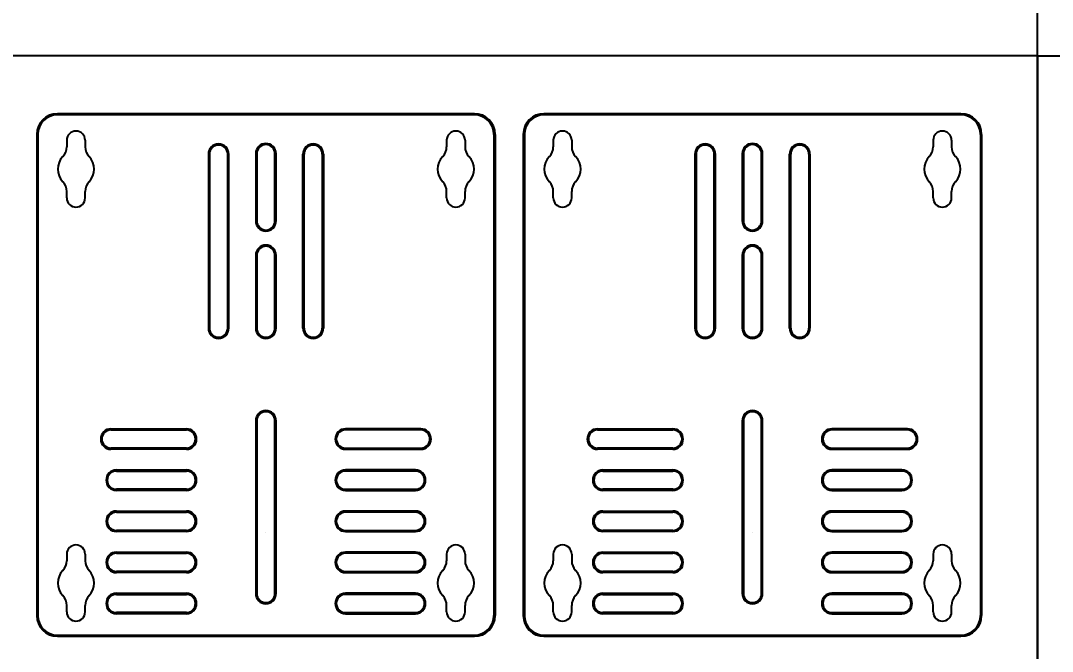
# Model space of a CAD drawing. Header units: millimetres. Extents: x 425 to 646, y 332 to 411.
# Drawn here: x 494.6668 to 495.0352, y 359.6075 to 359.8328 of the extents above; entities that cross this region are included whole.
import ezdxf

# ---------------------------------------------------------------- set-up
doc = ezdxf.new("R2010")
doc.units = ezdxf.units.MM
doc.layers.add('Elétrico', color=5, linetype='Continuous')
doc.styles.add('ARIAL', font='arial.ttf')
doc.dimstyles.new('cotass', dxfattribs={"dimtxt": 0.1, "dimasz": 0.01, "dimexe": 0.01, "dimexo": 0, "dimgap": 0.01, "dimtad": 0, "dimtih": 1, "dimtoh": 1, "dimdec": 0, "dimlfac": 1000, "dimzin": 4, "dimdsep": 46, "dimtxsty": 'ARIAL', "dimblk": 'OBLIQUE', "dimcen": 0, "dimdle": 0.01, "dimclrd": 7, "dimclre": 7, "dimclrt": 3, "dimadec": 0, "dimazin": 1, "dimtfac": 1, "dimtdec": 0, "dimtix": 1, "dimtofl": 0, "dimtmove": 0, "dimatfit": 3, "dimldrblk": 'OPEN30', "dimfxl": 0, "dimtolj": 1, "dimtzin": 0, "dimlwd": -1, "dimarcsym": 0})

# ---------------------------------------------------------------- blocks, each defined once
blk = doc.blocks.new('_Oblique')
at = {"color": 0, "linetype": 'ByBlock', "lineweight": -2}
blk.add_line((-0.5, -0.5), (0.5, 0.5), dxfattribs=at)
blk = doc.blocks.new('*D25')
at = {"layer": 'DEFPOINTS', "color": 0, "transparency": 16777216}
for p in [(495.0299152381538, 360.0109637884964), (494.6499152381537, 359.8201881768011), (495.0299152381538, 359.8201881768011)]:
    blk.add_point(p, dxfattribs=at)
at = {"layer": 'Elétrico', "color": 7, "lineweight": -2, "transparency": 16777216}
for p, q in [((494.6499152381537, 359.8201881768011), (494.6499152381537, 360.0134637884964)), ((495.0299152381538, 359.8201881768011), (495.0299152381538, 360.0134637884964))]:
    blk.add_line(p, q, dxfattribs=at)
at = {"layer": 'Elétrico', "color": 7, "transparency": 16777216}
for p, q in [((494.6474152381537, 360.0109637884964), (494.8098487306503, 360.0109637884964)), ((495.0324152381538, 360.0109637884964), (494.8699817456572, 360.0109637884964))]:
    blk.add_line(p, q, dxfattribs=at)
at = {"layer": 'Elétrico', "color": 7, "transparency": 16777216, "xscale": 0.0025, "yscale": 0.0025, "zscale": 0.0025, "rotation": 180}
blk.add_blockref('_Oblique', (494.6499152381537, 360.0109637884964), dxfattribs=at)
at = {"layer": 'Elétrico', "color": 7, "transparency": 16777216, "xscale": 0.0025, "yscale": 0.0025, "zscale": 0.0025}
blk.add_blockref('_Oblique', (495.0299152381538, 360.0109637884964), dxfattribs=at)
at = {"layer": 'Elétrico', "color": 3, "transparency": 16777216, "insert": (494.8399152381538, 360.0109637884964), "char_height": 0.025, "attachment_point": 5, "style": 'ARIAL'}
blk.add_mtext('\\A1;380', dxfattribs=at)
blk = doc.blocks.new('_Open30')
at = {"color": 0, "linetype": 'ByBlock', "lineweight": -2}
for p, q in [((-1, 0.26794919), (0, 0)), ((0, 0), (-1, -0.26794919)), ((0, 0), (-1, 0))]:
    blk.add_line(p, q, dxfattribs=at)
blk = doc.blocks.new('*D26')
at = {"layer": 'DEFPOINTS', "color": 0, "transparency": 16777216}
for p in [(495.4099152381539, 360.0109637884964), (495.0299152381538, 359.8201881768011), (495.4099152381539, 359.8201881768011)]:
    blk.add_point(p, dxfattribs=at)
at = {"layer": 'Elétrico', "color": 7, "lineweight": -2, "transparency": 16777216}
for p, q in [((495.0299152381538, 359.8201881768011), (495.0299152381538, 360.0134637884964)), ((495.4099152381539, 359.8201881768011), (495.4099152381539, 360.0134637884964))]:
    blk.add_line(p, q, dxfattribs=at)
at = {"layer": 'Elétrico', "color": 7, "transparency": 16777216}
for p, q in [((495.0274152381538, 360.0109637884964), (495.1898487306505, 360.0109637884964)), ((495.4124152381539, 360.0109637884964), (495.2499817456573, 360.0109637884964))]:
    blk.add_line(p, q, dxfattribs=at)
at = {"layer": 'Elétrico', "color": 7, "transparency": 16777216, "xscale": 0.0025, "yscale": 0.0025, "zscale": 0.0025, "rotation": 180}
blk.add_blockref('_Oblique', (495.0299152381538, 360.0109637884964), dxfattribs=at)
at = {"layer": 'Elétrico', "color": 7, "transparency": 16777216, "xscale": 0.0025, "yscale": 0.0025, "zscale": 0.0025}
blk.add_blockref('_Oblique', (495.4099152381539, 360.0109637884964), dxfattribs=at)
at = {"layer": 'Elétrico', "color": 3, "transparency": 16777216, "insert": (495.2199152381539, 360.0109637884964), "char_height": 0.025, "attachment_point": 5, "style": 'ARIAL'}
blk.add_mtext('\\A1;380', dxfattribs=at)

msp = doc.modelspace()

# ---------------------------------------------------------------- linework, layer by layer
for p, q in [((495.0299152381538, 359.8201881768011), (494.6499152381539, 359.8201881768011)), ((495.0299152381538, 359.8201881768011), (495.0299152381538, 359.2501881768012)), ((495.0299152381538, 359.2501881768012), (495.0299152381538, 359.8201881768011)), ((495.0299152381538, 359.2501881768012), (495.0299152381538, 359.8201881768011)), ((495.0299152381538, 359.8201881768011), (495.4099152381539, 359.8201881768011)), ((495.0299152381538, 359.2501881768012), (495.0299152381538, 359.8201881768011)), ((495.0299152381538, 359.2501881768012), (495.0299152381538, 359.8201881768011)), ((495.0299152381538, 359.0601881768011), (495.0299152381538, 359.8201881768011)), ((494.8288080176126, 359.7995518615835), (494.6799080176125, 359.7995518615835)), ((494.8288080176126, 359.7991518615834), (494.6799080176125, 359.7991518615834)), ((495.002566399408, 359.7995518615835), (494.8536663994083, 359.7995518615835)), ((495.002566399408, 359.7991518615834), (494.8536663994083, 359.7991518615834)), ((494.6725080176125, 359.7921518615835), (494.6725080176125, 359.6202718615834)), ((494.6729080176127, 359.7921518615835), (494.6729080176127, 359.6202718615834)), ((494.6865224306198, 359.7933518948598), (494.6865224306198, 359.7933518948598)), ((494.8358080176127, 359.7921518615835), (494.8358080176127, 359.6202718615834)), ((494.8362080176124, 359.7921518615835), (494.8362080176124, 359.6202718615834)), ((494.8462663994081, 359.7921518615835), (494.8462663994081, 359.6202718615834)), ((494.8466663994082, 359.7921518615835), (494.8466663994082, 359.6202718615834)), ((494.8602808124156, 359.7933518948598), (494.8602808124156, 359.7933518948598)), ((495.0095663994082, 359.7921518615835), (495.0095663994082, 359.6202718615834)), ((495.0099663994079, 359.7921518615835), (495.0099663994079, 359.6202718615834)), ((494.6832374306201, 359.7900668948598), (494.6832374306201, 359.7877274058153)), ((494.6898074306201, 359.7900668948598), (494.6898074306201, 359.7877274058153)), ((494.818908604605, 359.7900668948598), (494.818908604605, 359.7877274058153)), ((494.8254786046051, 359.7900668948598), (494.8254786046051, 359.7877274058153)), ((494.8569958124156, 359.7900668948598), (494.8569958124156, 359.7877274058153)), ((494.8635658124154, 359.7900668948598), (494.8635658124154, 359.7877274058153)), ((494.9926669864006, 359.7900668948598), (494.9926669864006, 359.7877274058153)), ((494.9992369864006, 359.7900668948598), (494.9992369864006, 359.7877274058153)), ((494.7338080176126, 359.7851018615836), (494.7338080176126, 359.7229518615834)), ((494.7342080176125, 359.7851018615836), (494.7342080176125, 359.7229518615834)), ((494.7407080176125, 359.7229518615834), (494.7407080176125, 359.7851018615836)), ((494.7411080176126, 359.7229518615834), (494.7411080176126, 359.7851018615836)), ((494.7507080176125, 359.7852518615837), (494.7507080176125, 359.7612518615836)), ((494.7511080176124, 359.7852518615837), (494.7511080176124, 359.7612518615836)), ((494.7576080176125, 359.7612518615836), (494.7576080176125, 359.7852518615837)), ((494.7580080176127, 359.7612518615836), (494.7580080176127, 359.7852518615837)), ((494.7676080176125, 359.7229518615834), (494.7676080176125, 359.7851018615836)), ((494.7680080176127, 359.7229518615834), (494.7680080176127, 359.7851018615836)), ((494.7745080176124, 359.7851018615836), (494.7745080176124, 359.7229518615834)), ((494.7749080176125, 359.7851018615836), (494.7749080176125, 359.7229518615834)), ((494.9075663994082, 359.7851018615836), (494.9075663994082, 359.7229518615834)), ((494.9079663994081, 359.7851018615836), (494.9079663994081, 359.7229518615834)), ((494.914466399408, 359.7229518615834), (494.914466399408, 359.7851018615836)), ((494.9148663994079, 359.7229518615834), (494.9148663994079, 359.7851018615836)), ((494.9244663994082, 359.7852518615837), (494.9244663994082, 359.7612518615836)), ((494.9248663994081, 359.7852518615837), (494.9248663994081, 359.7612518615836)), ((494.9313663994081, 359.7612518615836), (494.9313663994081, 359.7852518615837)), ((494.9317663994082, 359.7612518615836), (494.9317663994082, 359.7852518615837)), ((494.9413663994081, 359.7229518615834), (494.9413663994081, 359.7851018615836)), ((494.941766399408, 359.7229518615834), (494.941766399408, 359.7851018615836)), ((494.9482663994082, 359.7851018615836), (494.9482663994082, 359.7229518615834)), ((494.9486663994081, 359.7851018615836), (494.9486663994081, 359.7229518615834)), ((494.6832374306201, 359.7694368948598), (494.6832374306201, 359.7717763839044)), ((494.6898074306201, 359.7694368948598), (494.6898074306201, 359.7717763839044)), ((494.818908604605, 359.7694368948598), (494.818908604605, 359.7717763839044)), ((494.8254786046051, 359.7694368948598), (494.8254786046051, 359.7717763839044)), ((494.8569958124156, 359.7694368948598), (494.8569958124156, 359.7717763839044)), ((494.8635658124154, 359.7694368948598), (494.8635658124154, 359.7717763839044)), ((494.9926669864006, 359.7694368948598), (494.9926669864006, 359.7717763839044)), ((494.9992369864006, 359.7694368948598), (494.9992369864006, 359.7717763839044)), ((494.7507080176125, 359.7489518615835), (494.7507080176125, 359.7229518615834)), ((494.7511080176124, 359.7489518615835), (494.7511080176124, 359.7229518615834)), ((494.7576080176125, 359.7229518615834), (494.7576080176125, 359.7489518615835)), ((494.7580080176127, 359.7229518615834), (494.7580080176127, 359.7489518615835)), ((494.9244663994082, 359.7489518615835), (494.9244663994082, 359.7229518615834)), ((494.9248663994081, 359.7489518615835), (494.9248663994081, 359.7229518615834)), ((494.9313663994081, 359.7229518615834), (494.9313663994081, 359.7489518615835)), ((494.9317663994082, 359.7229518615834), (494.9317663994082, 359.7489518615835)), ((494.7543580176126, 359.7197018615836), (494.7543580176126, 359.7197018615836)), ((494.7543580176126, 359.7197018615836), (494.7543580176126, 359.7197018615836)), ((494.7543580176126, 359.7197018615836), (494.7543580176126, 359.7197018615836)), ((494.7543580176126, 359.7189018615834), (494.7543580176126, 359.7189018615834)), ((494.7543580176126, 359.7189018615834), (494.7543580176126, 359.7189018615834)), ((494.7543580176126, 359.7189018615834), (494.7543580176126, 359.7189018615834)), ((494.9281163994081, 359.7197018615836), (494.9281163994081, 359.7197018615836)), ((494.9281163994081, 359.7197018615836), (494.9281163994081, 359.7197018615836)), ((494.9281163994081, 359.7197018615836), (494.9281163994081, 359.7197018615836)), ((494.9281163994081, 359.7189018615834), (494.9281163994081, 359.7189018615834)), ((494.9281163994081, 359.7189018615834), (494.9281163994081, 359.7189018615834)), ((494.9281163994081, 359.7189018615834), (494.9281163994081, 359.7189018615834)), ((494.7507080176125, 359.6898518615835), (494.7507080176125, 359.6281518615833)), ((494.7511080176124, 359.6898518615835), (494.7511080176124, 359.6281518615833)), ((494.7576080176125, 359.6281518615833), (494.7576080176125, 359.6898518615835)), ((494.7580080176127, 359.6281518615833), (494.7580080176127, 359.6898518615835)), ((494.9244663994082, 359.6898518615835), (494.9244663994082, 359.6281518615833)), ((494.9248663994081, 359.6898518615835), (494.9248663994081, 359.6281518615833)), ((494.9313663994081, 359.6281518615833), (494.9313663994081, 359.6898518615835)), ((494.9317663994082, 359.6281518615833), (494.9317663994082, 359.6898518615835)), ((494.6990080443496, 359.6869718568335), (494.7259580443493, 359.6869718568335)), ((494.6990080443496, 359.6865718568333), (494.7259580443493, 359.6865718568333)), ((494.8097079908758, 359.6869718568335), (494.7827579908754, 359.6869718568335)), ((494.8097079908758, 359.6865718568333), (494.7827579908754, 359.6865718568333)), ((494.8727664261451, 359.6869718568335), (494.8997164261451, 359.6869718568335)), ((494.8727664261451, 359.6865718568333), (494.8997164261451, 359.6865718568333)), ((494.9834663726713, 359.6869718568335), (494.9565163726712, 359.6869718568335)), ((494.9834663726713, 359.6865718568333), (494.9565163726712, 359.6865718568333)), ((494.6957580443496, 359.6833218568333), (494.6957580443496, 359.6833218568333)), ((494.7292080443495, 359.6833218568333), (494.7292080443495, 359.6833218568333)), ((494.7795079908756, 359.6833218568333), (494.7795079908756, 359.6833218568333)), ((494.8129579908758, 359.6833218568333), (494.8129579908758, 359.6833218568333)), ((494.8695164261451, 359.6833218568333), (494.8695164261451, 359.6833218568333)), ((494.902966426145, 359.6833218568333), (494.902966426145, 359.6833218568333)), ((494.953266372671, 359.6833218568333), (494.953266372671, 359.6833218568333)), ((494.9867163726711, 359.6833218568333), (494.9867163726711, 359.6833218568333)), ((494.7259580443493, 359.6800718568334), (494.6990080443496, 359.6800718568334)), ((494.7259580443493, 359.6796718568335), (494.6990080443496, 359.6796718568335)), ((494.7827579908754, 359.6800718568334), (494.8097079908758, 359.6800718568334)), ((494.7827579908754, 359.6796718568335), (494.8097079908758, 359.6796718568335)), ((494.8997164261451, 359.6800718568334), (494.8727664261451, 359.6800718568334)), ((494.8997164261451, 359.6796718568335), (494.8727664261451, 359.6796718568335)), ((494.9565163726712, 359.6800718568334), (494.9834663726713, 359.6800718568334)), ((494.9565163726712, 359.6796718568335), (494.9834663726713, 359.6796718568335)), ((494.7009580443494, 359.6722918568332), (494.7259580443493, 359.6722918568332)), ((494.7009580443494, 359.6718918568336), (494.7259580443493, 359.6718918568336)), ((494.8077579908755, 359.6722918568332), (494.7827579908754, 359.6722918568332)), ((494.8077579908755, 359.6718918568336), (494.7827579908754, 359.6718918568336)), ((494.874716426145, 359.6722918568332), (494.8997164261451, 359.6722918568332)), ((494.874716426145, 359.6718918568336), (494.8997164261451, 359.6718918568336)), ((494.981516372671, 359.6722918568332), (494.9565163726712, 359.6722918568332)), ((494.981516372671, 359.6718918568336), (494.9565163726712, 359.6718918568336)), ((494.7259580443493, 359.6653918568334), (494.7009580443494, 359.6653918568334)), ((494.7259580443493, 359.6649918568335), (494.7009580443494, 359.6649918568335)), ((494.7827579908754, 359.6653918568334), (494.8077579908755, 359.6653918568334)), ((494.7827579908754, 359.6649918568335), (494.8077579908755, 359.6649918568335)), ((494.8997164261451, 359.6653918568334), (494.874716426145, 359.6653918568334)), ((494.8997164261451, 359.6649918568335), (494.874716426145, 359.6649918568335)), ((494.9565163726712, 359.6653918568334), (494.981516372671, 359.6653918568334)), ((494.9565163726712, 359.6649918568335), (494.981516372671, 359.6649918568335)), ((494.7009580443494, 359.6576118568335), (494.7259580443493, 359.6576118568335)), ((494.7009580443494, 359.6572118568333), (494.7259580443493, 359.6572118568333)), ((494.8077579908755, 359.6576118568335), (494.7827579908754, 359.6576118568335)), ((494.8077579908755, 359.6572118568333), (494.7827579908754, 359.6572118568333)), ((494.874716426145, 359.6576118568335), (494.8997164261451, 359.6576118568335)), ((494.874716426145, 359.6572118568333), (494.8997164261451, 359.6572118568333)), ((494.981516372671, 359.6576118568335), (494.9565163726712, 359.6576118568335)), ((494.981516372671, 359.6572118568333), (494.9565163726712, 359.6572118568333)), ((494.7259580443493, 359.6507118568334), (494.7009580443494, 359.6507118568334)), ((494.7259580443493, 359.6503118568335), (494.7009580443494, 359.6503118568335)), ((494.7543580176126, 359.6501018615834), (494.7543580176126, 359.6501018615834)), ((494.7543580176126, 359.6501018615834), (494.7543580176126, 359.6501018615834)), ((494.7543580176126, 359.6501018615834), (494.7543580176126, 359.6501018615834)), ((494.7827579908754, 359.6507118568334), (494.8077579908755, 359.6507118568334)), ((494.7827579908754, 359.6503118568335), (494.8077579908755, 359.6503118568335)), ((494.8997164261451, 359.6507118568334), (494.874716426145, 359.6507118568334)), ((494.8997164261451, 359.6503118568335), (494.874716426145, 359.6503118568335)), ((494.9281163994081, 359.6501018615834), (494.9281163994081, 359.6501018615834)), ((494.9281163994081, 359.6501018615834), (494.9281163994081, 359.6501018615834)), ((494.9281163994081, 359.6501018615834), (494.9281163994081, 359.6501018615834)), ((494.9565163726712, 359.6507118568334), (494.981516372671, 359.6507118568334)), ((494.9565163726712, 359.6503118568335), (494.981516372671, 359.6503118568335)), ((494.6865224306198, 359.6455018948598), (494.6865224306198, 359.6455018948598)), ((494.822193604605, 359.6455018948598), (494.822193604605, 359.6455018948598)), ((494.8602808124156, 359.6455018948598), (494.8602808124156, 359.6455018948598)), ((494.9959519864006, 359.6455018948598), (494.9959519864006, 359.6455018948598)), ((494.6832374306201, 359.6422168948598), (494.6832374306201, 359.639877405815)), ((494.6898074306201, 359.6422168948598), (494.6898074306201, 359.639877405815)), ((494.7009580443494, 359.6429318568335), (494.7259580443493, 359.6429318568335)), ((494.7009580443494, 359.6425318568333), (494.7259580443493, 359.6425318568333)), ((494.8077579908755, 359.6429318568335), (494.7827579908754, 359.6429318568335)), ((494.8077579908755, 359.6425318568333), (494.7827579908754, 359.6425318568333)), ((494.818908604605, 359.6422168948598), (494.818908604605, 359.639877405815)), ((494.8254786046051, 359.6422168948598), (494.8254786046051, 359.639877405815)), ((494.8569958124156, 359.6422168948598), (494.8569958124156, 359.639877405815)), ((494.8635658124154, 359.6422168948598), (494.8635658124154, 359.639877405815)), ((494.874716426145, 359.6429318568335), (494.8997164261451, 359.6429318568335)), ((494.874716426145, 359.6425318568333), (494.8997164261451, 359.6425318568333)), ((494.981516372671, 359.6429318568335), (494.9565163726712, 359.6429318568335)), ((494.981516372671, 359.6425318568333), (494.9565163726712, 359.6425318568333)), ((494.9926669864006, 359.6422168948598), (494.9926669864006, 359.639877405815)), ((494.9992369864006, 359.6422168948598), (494.9992369864006, 359.639877405815)), ((494.7259580443493, 359.6360318568334), (494.7009580443494, 359.6360318568334)), ((494.7259580443493, 359.6356318568335), (494.7009580443494, 359.6356318568335)), ((494.7827579908754, 359.6360318568334), (494.8077579908755, 359.6360318568334)), ((494.7827579908754, 359.6356318568335), (494.8077579908755, 359.6356318568335)), ((494.8997164261451, 359.6360318568334), (494.874716426145, 359.6360318568334)), ((494.8997164261451, 359.6356318568335), (494.874716426145, 359.6356318568335)), ((494.9565163726712, 359.6360318568334), (494.981516372671, 359.6360318568334)), ((494.9565163726712, 359.6356318568335), (494.981516372671, 359.6356318568335)), ((494.7009580443494, 359.6282518568332), (494.7259580443493, 359.6282518568332)), ((494.7009580443494, 359.6278518568336), (494.7259580443493, 359.6278518568336)), ((494.8077579908755, 359.6282518568332), (494.7827579908754, 359.6282518568332)), ((494.8077579908755, 359.6278518568336), (494.7827579908754, 359.6278518568336)), ((494.874716426145, 359.6282518568332), (494.8997164261451, 359.6282518568332)), ((494.874716426145, 359.6278518568336), (494.8997164261451, 359.6278518568336)), ((494.981516372671, 359.6282518568332), (494.9565163726712, 359.6282518568332)), ((494.981516372671, 359.6278518568336), (494.9565163726712, 359.6278518568336)), ((494.6832374306201, 359.6215868948598), (494.6832374306201, 359.6239263839045)), ((494.6898074306201, 359.6215868948598), (494.6898074306201, 359.6239263839045)), ((494.818908604605, 359.6215868948598), (494.818908604605, 359.6239263839045)), ((494.818908604605, 359.6215868948598), (494.818908604605, 359.6239263839045)), ((494.8254786046051, 359.6215868948598), (494.8254786046051, 359.6239263839045)), ((494.8569958124156, 359.6215868948598), (494.8569958124156, 359.6239263839045)), ((494.8635658124154, 359.6215868948598), (494.8635658124154, 359.6239263839045)), ((494.9926669864006, 359.6215868948598), (494.9926669864006, 359.6239263839045)), ((494.9926669864006, 359.6215868948598), (494.9926669864006, 359.6239263839045)), ((494.9992369864006, 359.6215868948598), (494.9992369864006, 359.6239263839045)), ((494.7259580443493, 359.6213518568334), (494.7009580443494, 359.6213518568334)), ((494.7259580443493, 359.6209518568332), (494.7009580443494, 359.6209518568332)), ((494.7827579908754, 359.6213518568334), (494.8077579908755, 359.6213518568334)), ((494.7827579908754, 359.6209518568332), (494.8077579908755, 359.6209518568332)), ((494.8997164261451, 359.6213518568334), (494.874716426145, 359.6213518568334)), ((494.8997164261451, 359.6209518568332), (494.874716426145, 359.6209518568332)), ((494.9565163726712, 359.6213518568334), (494.981516372671, 359.6213518568334)), ((494.9565163726712, 359.6209518568332), (494.981516372671, 359.6209518568332)), ((494.6799080176125, 359.6132718615836), (494.8288080176126, 359.6132718615836)), ((494.6799080176125, 359.6128718615837), (494.8288080176126, 359.6128718615837)), ((494.8536663994083, 359.6132718615836), (495.002566399408, 359.6132718615836)), ((494.8536663994083, 359.6128718615837), (495.002566399408, 359.6128718615837))]:
    msp.add_line(p, q)
for centre, radius, start, end in [((494.6799080176125, 359.7921518615835), 0.007400000000000001, 90, 180), ((494.6799080176125, 359.7921518615835), 0.007, 90, 180), ((494.8288080176126, 359.7921518615835), 0.007400000000000001, 0, 90), ((494.8288080176126, 359.7921518615835), 0.007, 0, 90), ((494.8536663994083, 359.7921518615835), 0.007400000000000001, 90, 180), ((494.8536663994083, 359.7921518615835), 0.007, 90, 180), ((495.002566399408, 359.7921518615835), 0.007400000000000001, 0, 90), ((495.002566399408, 359.7921518615835), 0.007, 0, 90), ((494.6865224306198, 359.7900668948598), 0.003285, 90, 180), ((494.6865224306198, 359.7900668948598), 0.003285, 0, 90), ((494.822193604605, 359.7900668948598), 0.003285, 90, 180), ((494.822193604605, 359.7900668948598), 0.003285, 0, 90), ((494.8602808124156, 359.7900668948598), 0.003285, 90, 180), ((494.8602808124156, 359.7900668948598), 0.003285, 0, 90), ((494.9959519864006, 359.7900668948598), 0.003285, 90, 180), ((494.9959519864006, 359.7900668948598), 0.003285, 0, 90), ((494.7374580176125, 359.7851018615836), 0.00365, 90, 180), ((494.7374580176125, 359.7851018615836), 0.00325, 90, 180), ((494.7374580176125, 359.7851018615836), 0.00365, 0, 90), ((494.7374580176125, 359.7851018615836), 0.00325, 0, 90), ((494.7543580176126, 359.7852518615837), 0.00365, 90, 180), ((494.7543580176126, 359.7852518615837), 0.00325, 90, 180), ((494.7543580176126, 359.7852518615837), 0.00365, 0, 90), ((494.7543580176126, 359.7852518615837), 0.00325, 0, 90), ((494.7712580176124, 359.7851018615836), 0.00365, 90, 180), ((494.7712580176124, 359.7851018615836), 0.00325, 90, 180), ((494.7712580176124, 359.7851018615836), 0.00365, 0, 90), ((494.7712580176124, 359.7851018615836), 0.00325, 0, 90), ((494.911216399408, 359.7851018615836), 0.00365, 90, 180), ((494.911216399408, 359.7851018615836), 0.00325, 90, 180), ((494.911216399408, 359.7851018615836), 0.00365, 0, 90), ((494.911216399408, 359.7851018615836), 0.00325, 0, 90), ((494.9281163994081, 359.7852518615837), 0.00365, 90, 180), ((494.9281163994081, 359.7852518615837), 0.00325, 90, 180), ((494.9281163994081, 359.7852518615837), 0.00365, 0, 90), ((494.9281163994081, 359.7852518615837), 0.00325, 0, 90), ((494.945016399408, 359.7851018615836), 0.00365, 90, 180), ((494.945016399408, 359.7851018615836), 0.00325, 90, 180), ((494.945016399408, 359.7851018615836), 0.00365, 0, 90), ((494.945016399408, 359.7851018615836), 0.00325, 0, 90), ((494.6865224306198, 359.7797518948596), 0.006500000000000001, 136.0903885714995, 223.9096114285005), ((494.67823743062, 359.7877274058153), 0.005, 316.0903885714994, 0), ((494.69480743062, 359.7877274058153), 0.005, 180, 223.9096114285005), ((494.6865224306198, 359.7797518948596), 0.006500000000000001, 316.0903885714994, 43.9096114285005), ((494.822193604605, 359.7797518948596), 0.006500000000000001, 136.0903885714995, 223.9096114285005), ((494.8139086046052, 359.7877274058153), 0.005, 316.0903885714994, 0), ((494.8304786046052, 359.7877274058153), 0.005, 180, 223.9096114285005), ((494.822193604605, 359.7797518948596), 0.006500000000000001, 316.0903885714994, 43.9096114285005), ((494.8602808124156, 359.7797518948596), 0.006500000000000001, 136.0903885714995, 223.9096114285005), ((494.8519958124157, 359.7877274058153), 0.005, 316.0903885714994, 0), ((494.8685658124155, 359.7877274058153), 0.005, 180, 223.9096114285005), ((494.8602808124156, 359.7797518948596), 0.006500000000000001, 316.0903885714994, 43.9096114285005), ((494.9959519864006, 359.7797518948596), 0.006500000000000001, 136.0903885714995, 223.9096114285005), ((494.9876669864005, 359.7877274058153), 0.005, 316.0903885714994, 0), ((495.0042369864007, 359.7877274058153), 0.005, 180, 223.9096114285005), ((494.9959519864006, 359.7797518948596), 0.006500000000000001, 316.0903885714994, 43.9096114285005), ((494.67823743062, 359.7717763839044), 0.005, 0, 43.9096114285005), ((494.69480743062, 359.7717763839044), 0.005, 136.0903885714995, 180), ((494.8139086046052, 359.7717763839044), 0.005, 0, 43.9096114285005), ((494.8304786046052, 359.7717763839044), 0.005, 136.0903885714995, 180), ((494.8519958124157, 359.7717763839044), 0.005, 0, 43.9096114285005), ((494.8685658124155, 359.7717763839044), 0.005, 136.0903885714995, 180), ((494.9876669864005, 359.7717763839044), 0.005, 0, 43.9096114285005), ((495.0042369864007, 359.7717763839044), 0.005, 136.0903885714995, 180), ((494.6865224306198, 359.7694368948598), 0.003285, 180, 270), ((494.6865224306198, 359.7694368948598), 0.003285, 270, 0), ((494.822193604605, 359.7694368948598), 0.003285, 180, 270), ((494.822193604605, 359.7694368948598), 0.003285, 270, 0), ((494.8602808124156, 359.7694368948598), 0.003285, 180, 270), ((494.8602808124156, 359.7694368948598), 0.003285, 270, 0), ((494.9959519864006, 359.7694368948598), 0.003285, 180, 270), ((494.9959519864006, 359.7694368948598), 0.003285, 270, 0), ((494.7543580176126, 359.7612518615836), 0.00365, 180, 270), ((494.7543580176126, 359.7612518615836), 0.00325, 180, 270), ((494.7543580176126, 359.7612518615836), 0.00325, 270, 0), ((494.7543580176126, 359.7612518615836), 0.00365, 270, 0), ((494.9281163994081, 359.7612518615836), 0.00365, 180, 270), ((494.9281163994081, 359.7612518615836), 0.00325, 180, 270), ((494.9281163994081, 359.7612518615836), 0.00325, 270, 0), ((494.9281163994081, 359.7612518615836), 0.00365, 270, 0), ((494.7543580176126, 359.7489518615835), 0.00365, 90, 180), ((494.7543580176126, 359.7489518615835), 0.00325, 90, 180), ((494.7543580176126, 359.7489518615835), 0.00365, 0, 90), ((494.7543580176126, 359.7489518615835), 0.00325, 0, 90), ((494.9281163994081, 359.7489518615835), 0.00365, 90, 180), ((494.9281163994081, 359.7489518615835), 0.00325, 90, 180), ((494.9281163994081, 359.7489518615835), 0.00365, 0, 90), ((494.9281163994081, 359.7489518615835), 0.00325, 0, 90), ((494.7374580176125, 359.7229518615834), 0.00365, 180, 270), ((494.7374580176125, 359.7229518615834), 0.00325, 180, 270), ((494.7374580176125, 359.7229518615834), 0.00325, 270, 0), ((494.7374580176125, 359.7229518615834), 0.00365, 270, 0), ((494.7543580176126, 359.7229518615834), 0.00365, 180, 270), ((494.7543580176126, 359.7229518615834), 0.00325, 180, 270), ((494.7543580176126, 359.7229518615834), 0.00365, 270, 0), ((494.7543580176126, 359.7229518615834), 0.00325, 270, 0), ((494.7712580176124, 359.7229518615834), 0.00365, 180, 270), ((494.7712580176124, 359.7229518615834), 0.00325, 180, 270), ((494.7712580176124, 359.7229518615834), 0.00325, 270, 0), ((494.7712580176124, 359.7229518615834), 0.00365, 270, 0), ((494.911216399408, 359.7229518615834), 0.00365, 180, 270), ((494.911216399408, 359.7229518615834), 0.00325, 180, 270), ((494.911216399408, 359.7229518615834), 0.00325, 270, 0), ((494.911216399408, 359.7229518615834), 0.00365, 270, 0), ((494.9281163994081, 359.7229518615834), 0.00365, 180, 270), ((494.9281163994081, 359.7229518615834), 0.00325, 180, 270), ((494.9281163994081, 359.7229518615834), 0.00365, 270, 0), ((494.9281163994081, 359.7229518615834), 0.00325, 270, 0), ((494.945016399408, 359.7229518615834), 0.00365, 180, 270), ((494.945016399408, 359.7229518615834), 0.00325, 180, 270), ((494.945016399408, 359.7229518615834), 0.00325, 270, 0), ((494.945016399408, 359.7229518615834), 0.00365, 270, 0), ((494.7543580176126, 359.6898518615835), 0.00365, 90, 180), ((494.7543580176126, 359.6898518615835), 0.00325, 90, 180), ((494.7543580176126, 359.6898518615835), 0.00365, 0, 90), ((494.7543580176126, 359.6898518615835), 0.00325, 0, 90), ((494.9281163994081, 359.6898518615835), 0.00365, 90, 180), ((494.9281163994081, 359.6898518615835), 0.00325, 90, 180), ((494.9281163994081, 359.6898518615835), 0.00365, 0, 90), ((494.9281163994081, 359.6898518615835), 0.00325, 0, 90), ((494.6990080443496, 359.6833218568333), 0.00365, 90, 180), ((494.6990080443496, 359.6833218568333), 0.00325, 90, 180), ((494.7259580443493, 359.6833218568333), 0.00365, 0, 90), ((494.7259580443493, 359.6833218568333), 0.00325, 0, 90), ((494.7827579908754, 359.6833218568333), 0.00365, 90, 180), ((494.7827579908754, 359.6833218568333), 0.00325, 90, 180), ((494.8097079908758, 359.6833218568333), 0.00365, 0, 90), ((494.8097079908758, 359.6833218568333), 0.00325, 0, 90), ((494.8727664261451, 359.6833218568333), 0.00365, 90, 180), ((494.8727664261451, 359.6833218568333), 0.00325, 90, 180), ((494.8997164261451, 359.6833218568333), 0.00365, 0, 90), ((494.8997164261451, 359.6833218568333), 0.00325, 0, 90), ((494.9565163726712, 359.6833218568333), 0.00365, 90, 180), ((494.9565163726712, 359.6833218568333), 0.00325, 90, 180), ((494.9834663726713, 359.6833218568333), 0.00365, 0, 90), ((494.9834663726713, 359.6833218568333), 0.00325, 0, 90), ((494.6990080443496, 359.6833218568333), 0.00365, 180, 270), ((494.6990080443496, 359.6833218568333), 0.00325, 180, 270), ((494.7259580443493, 359.6833218568333), 0.00325, 270, 0), ((494.7259580443493, 359.6833218568333), 0.00365, 270, 0), ((494.7827579908754, 359.6833218568333), 0.00365, 180, 270), ((494.7827579908754, 359.6833218568333), 0.00325, 180, 270), ((494.8097079908758, 359.6833218568333), 0.00365, 270, 0), ((494.8097079908758, 359.6833218568333), 0.00325, 270, 0), ((494.8727664261451, 359.6833218568333), 0.00365, 180, 270), ((494.8727664261451, 359.6833218568333), 0.00325, 180, 270), ((494.8997164261451, 359.6833218568333), 0.00325, 270, 0), ((494.8997164261451, 359.6833218568333), 0.00365, 270, 0), ((494.9565163726712, 359.6833218568333), 0.00365, 180, 270), ((494.9565163726712, 359.6833218568333), 0.00325, 180, 270), ((494.9834663726713, 359.6833218568333), 0.00365, 270, 0), ((494.9834663726713, 359.6833218568333), 0.00325, 270, 0), ((494.7009580443494, 359.6686418568333), 0.00365, 90, 180), ((494.7009580443494, 359.6686418568333), 0.00325, 90, 180), ((494.7259580443493, 359.6686418568333), 0.00365, 0, 90), ((494.7259580443493, 359.6686418568333), 0.00325, 0, 90), ((494.7827579908754, 359.6686418568333), 0.00365, 90, 180), ((494.7827579908754, 359.6686418568333), 0.00325, 90, 180), ((494.8077579908755, 359.6686418568333), 0.00365, 0, 90), ((494.8077579908755, 359.6686418568333), 0.00325, 0, 90), ((494.874716426145, 359.6686418568333), 0.00365, 90, 180), ((494.874716426145, 359.6686418568333), 0.00325, 90, 180), ((494.8997164261451, 359.6686418568333), 0.00365, 0, 90), ((494.8997164261451, 359.6686418568333), 0.00325, 0, 90), ((494.9565163726712, 359.6686418568333), 0.00365, 90, 180), ((494.9565163726712, 359.6686418568333), 0.00325, 90, 180), ((494.981516372671, 359.6686418568333), 0.00365, 0, 90), ((494.981516372671, 359.6686418568333), 0.00325, 0, 90), ((494.7009580443494, 359.6686418568333), 0.00365, 180, 270), ((494.7009580443494, 359.6686418568333), 0.00325, 180, 270), ((494.7259580443493, 359.6686418568333), 0.00365, 270, 0), ((494.7259580443493, 359.6686418568333), 0.00325, 270, 0), ((494.7827579908754, 359.6686418568333), 0.00365, 180, 270), ((494.7827579908754, 359.6686418568333), 0.00325, 180, 270), ((494.8077579908755, 359.6686418568333), 0.00365, 270, 0), ((494.8077579908755, 359.6686418568333), 0.00325, 270, 0), ((494.874716426145, 359.6686418568333), 0.00365, 180, 270), ((494.874716426145, 359.6686418568333), 0.00325, 180, 270), ((494.8997164261451, 359.6686418568333), 0.00365, 270, 0), ((494.8997164261451, 359.6686418568333), 0.00325, 270, 0), ((494.9565163726712, 359.6686418568333), 0.00365, 180, 270), ((494.9565163726712, 359.6686418568333), 0.00325, 180, 270), ((494.981516372671, 359.6686418568333), 0.00365, 270, 0), ((494.981516372671, 359.6686418568333), 0.00325, 270, 0), ((494.7009580443494, 359.6539618568336), 0.00365, 90, 180), ((494.7009580443494, 359.6539618568336), 0.00325, 90, 180), ((494.7259580443493, 359.6539618568336), 0.00365, 0, 90), ((494.7259580443493, 359.6539618568336), 0.00325, 0, 90), ((494.7827579908754, 359.6539618568336), 0.00365, 90, 180), ((494.7827579908754, 359.6539618568336), 0.00325, 90, 180), ((494.8077579908755, 359.6539618568336), 0.00365, 0, 90), ((494.8077579908755, 359.6539618568336), 0.00325, 0, 90), ((494.874716426145, 359.6539618568336), 0.00365, 90, 180), ((494.874716426145, 359.6539618568336), 0.00325, 90, 180), ((494.8997164261451, 359.6539618568336), 0.00365, 0, 90), ((494.8997164261451, 359.6539618568336), 0.00325, 0, 90), ((494.9565163726712, 359.6539618568336), 0.00365, 90, 180), ((494.9565163726712, 359.6539618568336), 0.00325, 90, 180), ((494.981516372671, 359.6539618568336), 0.00365, 0, 90), ((494.981516372671, 359.6539618568336), 0.00325, 0, 90), ((494.7009580443494, 359.6539618568336), 0.00365, 180, 270), ((494.7009580443494, 359.6539618568336), 0.00325, 180, 270), ((494.7259580443493, 359.6539618568336), 0.00325, 270, 0), ((494.7259580443493, 359.6539618568336), 0.00365, 270, 0), ((494.7827579908754, 359.6539618568336), 0.00365, 180, 270), ((494.7827579908754, 359.6539618568336), 0.00325, 180, 270), ((494.8077579908755, 359.6539618568336), 0.00325, 270, 0), ((494.8077579908755, 359.6539618568336), 0.00365, 270, 0), ((494.874716426145, 359.6539618568336), 0.00365, 180, 270), ((494.874716426145, 359.6539618568336), 0.00325, 180, 270), ((494.8997164261451, 359.6539618568336), 0.00325, 270, 0), ((494.8997164261451, 359.6539618568336), 0.00365, 270, 0), ((494.9565163726712, 359.6539618568336), 0.00365, 180, 270), ((494.9565163726712, 359.6539618568336), 0.00325, 180, 270), ((494.981516372671, 359.6539618568336), 0.00325, 270, 0), ((494.981516372671, 359.6539618568336), 0.00365, 270, 0), ((494.6865224306198, 359.6422168948598), 0.003285, 90, 180), ((494.6865224306198, 359.6422168948598), 0.003285, 0, 90), ((494.822193604605, 359.6422168948598), 0.003285, 90, 180), ((494.822193604605, 359.6422168948598), 0.003285, 0, 90), ((494.8602808124156, 359.6422168948598), 0.003285, 90, 180), ((494.8602808124156, 359.6422168948598), 0.003285, 0, 90), ((494.9959519864006, 359.6422168948598), 0.003285, 90, 180), ((494.9959519864006, 359.6422168948598), 0.003285, 0, 90), ((494.7009580443494, 359.6392818568333), 0.00365, 90, 180), ((494.7009580443494, 359.6392818568333), 0.00325, 90, 180), ((494.7259580443493, 359.6392818568333), 0.00365, 0, 90), ((494.7259580443493, 359.6392818568333), 0.00325, 0, 90), ((494.7827579908754, 359.6392818568333), 0.00365, 90, 180), ((494.7827579908754, 359.6392818568333), 0.00325, 90, 180), ((494.8077579908755, 359.6392818568333), 0.00365, 0, 90), ((494.8077579908755, 359.6392818568333), 0.00325, 0, 90), ((494.874716426145, 359.6392818568333), 0.00365, 90, 180), ((494.874716426145, 359.6392818568333), 0.00325, 90, 180), ((494.8997164261451, 359.6392818568333), 0.00365, 0, 90), ((494.8997164261451, 359.6392818568333), 0.00325, 0, 90), ((494.9565163726712, 359.6392818568333), 0.00365, 90, 180), ((494.9565163726712, 359.6392818568333), 0.00325, 90, 180), ((494.981516372671, 359.6392818568333), 0.00365, 0, 90), ((494.981516372671, 359.6392818568333), 0.00325, 0, 90), ((494.67823743062, 359.639877405815), 0.005, 316.0903885714994, 0), ((494.69480743062, 359.639877405815), 0.005, 180, 223.9096114285005), ((494.7009580443494, 359.6392818568333), 0.00365, 180, 270), ((494.7009580443494, 359.6392818568333), 0.00325, 180, 270), ((494.7259580443493, 359.6392818568333), 0.00325, 270, 0), ((494.7259580443493, 359.6392818568333), 0.00365, 270, 0), ((494.7827579908754, 359.6392818568333), 0.00365, 180, 270), ((494.7827579908754, 359.6392818568333), 0.00325, 180, 270), ((494.8077579908755, 359.6392818568333), 0.00325, 270, 0), ((494.8077579908755, 359.6392818568333), 0.00365, 270, 0), ((494.8139086046052, 359.639877405815), 0.005, 316.0903885714994, 0), ((494.8304786046052, 359.639877405815), 0.005, 180, 223.9096114285005), ((494.8519958124157, 359.639877405815), 0.005, 316.0903885714994, 0), ((494.8685658124155, 359.639877405815), 0.005, 180, 223.9096114285005), ((494.874716426145, 359.6392818568333), 0.00365, 180, 270), ((494.874716426145, 359.6392818568333), 0.00325, 180, 270), ((494.8997164261451, 359.6392818568333), 0.00325, 270, 0), ((494.8997164261451, 359.6392818568333), 0.00365, 270, 0), ((494.9565163726712, 359.6392818568333), 0.00365, 180, 270), ((494.9565163726712, 359.6392818568333), 0.00325, 180, 270), ((494.981516372671, 359.6392818568333), 0.00325, 270, 0), ((494.981516372671, 359.6392818568333), 0.00365, 270, 0), ((494.9876669864005, 359.639877405815), 0.005, 316.0903885714994, 0), ((495.0042369864007, 359.639877405815), 0.005, 180, 223.9096114285005), ((494.6865224306198, 359.6319018948598), 0.006500000000000001, 136.0903885714995, 223.9096114285005), ((494.6865224306198, 359.6319018948598), 0.006500000000000001, 316.0903885714994, 43.9096114285005), ((494.822193604605, 359.6319018948598), 0.006500000000000001, 136.0903885714995, 223.9096114285005), ((494.822193604605, 359.6319018948598), 0.006500000000000001, 316.0903885714994, 43.9096114285005), ((494.8602808124156, 359.6319018948598), 0.006500000000000001, 136.0903885714995, 223.9096114285005), ((494.8602808124156, 359.6319018948598), 0.006500000000000001, 316.0903885714994, 43.9096114285005), ((494.9959519864006, 359.6319018948598), 0.006500000000000001, 136.0903885714995, 223.9096114285005), ((494.9959519864006, 359.6319018948598), 0.006500000000000001, 316.0903885714994, 43.9096114285005), ((494.67823743062, 359.6239263839045), 0.005, 0, 43.9096114285005), ((494.69480743062, 359.6239263839045), 0.005, 136.0903885714995, 180), ((494.7009580443494, 359.6246018568336), 0.00365, 90, 180), ((494.7009580443494, 359.6246018568336), 0.00325, 90, 180), ((494.7259580443493, 359.6246018568336), 0.00365, 0, 90), ((494.7259580443493, 359.6246018568336), 0.00325, 0, 90), ((494.7543580176126, 359.6281518615833), 0.00365, 180, 270), ((494.7543580176126, 359.6281518615833), 0.00325, 180, 270), ((494.7543580176126, 359.6281518615833), 0.00325, 270, 0), ((494.7543580176126, 359.6281518615833), 0.00365, 270, 0), ((494.7827579908754, 359.6246018568336), 0.00365, 90, 180), ((494.7827579908754, 359.6246018568336), 0.00325, 90, 180), ((494.8077579908755, 359.6246018568336), 0.00365, 0, 90), ((494.8077579908755, 359.6246018568336), 0.00325, 0, 90), ((494.8139086046052, 359.6239263839045), 0.005, 0, 43.9096114285005), ((494.8304786046052, 359.6239263839045), 0.005, 136.0903885714995, 180), ((494.8519958124157, 359.6239263839045), 0.005, 0, 43.9096114285005), ((494.8685658124155, 359.6239263839045), 0.005, 136.0903885714995, 180), ((494.874716426145, 359.6246018568336), 0.00365, 90, 180), ((494.874716426145, 359.6246018568336), 0.00325, 90, 180), ((494.8997164261451, 359.6246018568336), 0.00365, 0, 90), ((494.8997164261451, 359.6246018568336), 0.00325, 0, 90), ((494.9281163994081, 359.6281518615833), 0.00365, 180, 270), ((494.9281163994081, 359.6281518615833), 0.00325, 180, 270), ((494.9281163994081, 359.6281518615833), 0.00325, 270, 0), ((494.9281163994081, 359.6281518615833), 0.00365, 270, 0), ((494.9565163726712, 359.6246018568336), 0.00365, 90, 180), ((494.9565163726712, 359.6246018568336), 0.00325, 90, 180), ((494.981516372671, 359.6246018568336), 0.00365, 0, 90), ((494.981516372671, 359.6246018568336), 0.00325, 0, 90), ((494.9876669864005, 359.6239263839045), 0.005, 0, 43.9096114285005), ((495.0042369864007, 359.6239263839045), 0.005, 136.0903885714995, 180), ((494.7009580443494, 359.6246018568336), 0.00365, 180, 270), ((494.7009580443494, 359.6246018568336), 0.00325, 180, 270), ((494.7259580443493, 359.6246018568336), 0.00325, 270, 0), ((494.7259580443493, 359.6246018568336), 0.00365, 270, 0), ((494.7827579908754, 359.6246018568336), 0.00365, 180, 270), ((494.7827579908754, 359.6246018568336), 0.00325, 180, 270), ((494.8077579908755, 359.6246018568336), 0.00325, 270, 0), ((494.8077579908755, 359.6246018568336), 0.00365, 270, 0), ((494.874716426145, 359.6246018568336), 0.00365, 180, 270), ((494.874716426145, 359.6246018568336), 0.00325, 180, 270), ((494.8997164261451, 359.6246018568336), 0.00325, 270, 0), ((494.8997164261451, 359.6246018568336), 0.00365, 270, 0), ((494.9565163726712, 359.6246018568336), 0.00365, 180, 270), ((494.9565163726712, 359.6246018568336), 0.00325, 180, 270), ((494.981516372671, 359.6246018568336), 0.00325, 270, 0), ((494.981516372671, 359.6246018568336), 0.00365, 270, 0), ((494.6799080176125, 359.6202718615834), 0.007400000000000001, 180, 270), ((494.6799080176125, 359.6202718615834), 0.007, 180, 270), ((494.6865224306198, 359.6215868948598), 0.003285, 180, 270), ((494.6865224306198, 359.6215868948598), 0.003285, 270, 0), ((494.822193604605, 359.6215868948598), 0.003285, 180, 270), ((494.822193604605, 359.6215868948598), 0.003285, 270, 0), ((494.8288080176126, 359.6202718615834), 0.007, 270, 0), ((494.8288080176126, 359.6202718615834), 0.007400000000000001, 270, 0), ((494.8536663994083, 359.6202718615834), 0.007400000000000001, 180, 270), ((494.8536663994083, 359.6202718615834), 0.007, 180, 270), ((494.8602808124156, 359.6215868948598), 0.003285, 180, 270), ((494.8602808124156, 359.6215868948598), 0.003285, 270, 0), ((494.9959519864006, 359.6215868948598), 0.003285, 180, 270), ((494.9959519864006, 359.6215868948598), 0.003285, 270, 0), ((495.002566399408, 359.6202718615834), 0.007, 270, 0), ((495.002566399408, 359.6202718615834), 0.007400000000000001, 270, 0)]:
    msp.add_arc(centre, radius, start, end)

# ---------------------------------------------------------------- dimensions: what is measured, and where the dimension line sits
at = {"layer": 'Elétrico'}
for base, p1, p2, picture, middle in [((495.0299152381538, 360.0109637884964), (494.6499152381537, 359.8201881768011), (495.0299152381538, 359.8201881768011), '*D25', (494.8399152381538, 360.0109637884964)), ((495.4099152381539, 360.0109637884964), (495.0299152381538, 359.8201881768011), (495.4099152381539, 359.8201881768011), '*D26', (495.2199152381539, 360.0109637884964))]:
    dim = msp.add_linear_dim(base=base, p1=p1, p2=p2, dimstyle='cotass', override={"dimscale": 0.25, "dimtmove": 1}, dxfattribs=at)
    dim.commit()
    dim.dimension.update_dxf_attribs({"geometry": picture, "text_midpoint": middle})

doc.saveas('drawing.dxf')
